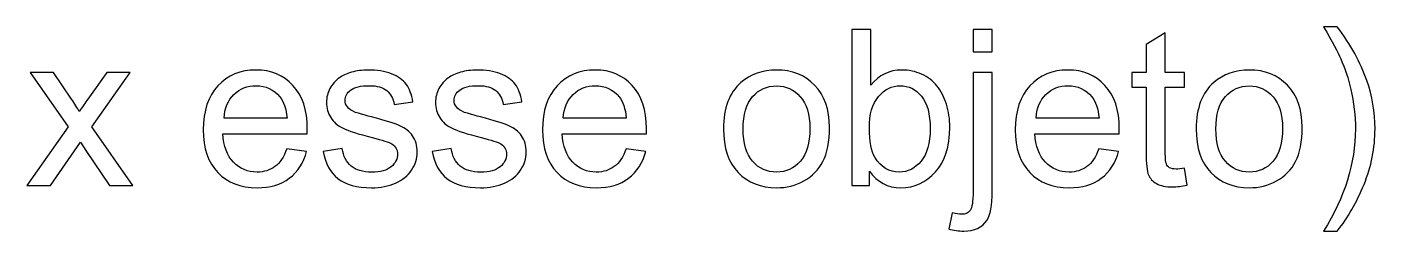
# Model space of a CAD drawing. Header units: millimetres. Extents: x -905 to 1142, y -1989 to -1170.
# Drawn here: x 722.5 to 1142.5, y -1356.4 to -1292.7 of the extents above; entities that cross this region are included whole.
import ezdxf

# ---------------------------------------------------------------- set-up
doc = ezdxf.new("R2010")
doc.units = ezdxf.units.MM
doc.header["$MEASUREMENT"] = 0
doc.layers.add('Camada 1', color=7, linetype='Continuous')

msp = doc.modelspace()

# ---------------------------------------------------------------- linework, layer by layer
at = {"layer": 'Camada 1', "color": 250}
for points, knots in [([(1130.7408, -1356.4471), (1130.7408, -1356.4471), (1126.4621, -1356.4471), (1126.4621, -1356.4471), (1126.4621, -1356.4471), (1133.0726, -1345.841), (1136.3778, -1335.2236), (1136.3778, -1324.5948), (1136.3778, -1324.5948), (1136.3778, -1320.4407), (1135.9024, -1316.3205), (1134.9515, -1312.2343), (1134.9515, -1312.2343), (1134.2045, -1308.9177), (1133.1518, -1305.737), (1131.8048, -1302.6808), (1131.8048, -1302.6808), (1130.9445, -1300.7), (1129.1561, -1297.3834), (1126.4621, -1292.7426), (1126.4621, -1292.7426), (1126.4621, -1292.7426), (1130.7408, -1292.7426), (1130.7408, -1292.7426), (1130.7408, -1292.7426), (1134.8836, -1298.289), (1137.9511, -1303.858), (1139.9433, -1309.4497), (1139.9433, -1309.4497), (1141.6412, -1314.2604), (1142.4901, -1319.2974), (1142.4901, -1324.5609), (1142.4901, -1324.5609), (1142.4901, -1330.5261), (1141.3469, -1336.2989), (1139.0604, -1341.868), (1139.0604, -1341.868), (1136.7853, -1347.437), (1134.0121, -1352.293), (1130.7408, -1356.4471)], [0, 0, 0, 0, 0.09090909, 0.09090909, 0.09090909, 0.09090909, 0.18181818, 0.18181818, 0.18181818, 0.18181818, 0.27272727, 0.27272727, 0.27272727, 0.27272727, 0.36363636, 0.36363636, 0.36363636, 0.36363636, 0.45454545, 0.45454545, 0.45454545, 0.45454545, 0.54545455, 0.54545455, 0.54545455, 0.54545455, 0.63636364, 0.63636364, 0.63636364, 0.63636364, 0.72727273, 0.72727273, 0.72727273, 0.72727273, 0.81818182, 0.81818182, 0.81818182, 0.81818182, 1, 1, 1, 1]), ([(985.0286, -1342.1849), (985.0286, -1342.1849), (979.4596, -1342.1849), (979.4596, -1342.1849), (979.4596, -1342.1849), (979.4596, -1342.1849), (979.4596, -1293.5575), (979.4596, -1293.5575), (979.4596, -1293.5575), (979.4596, -1293.5575), (985.4361, -1293.5575), (985.4361, -1293.5575), (985.4361, -1293.5575), (985.4361, -1293.5575), (985.4361, -1310.9099), (985.4361, -1310.9099), (985.4361, -1310.9099), (987.9603, -1307.7632), (991.175, -1306.1898), (995.0914, -1306.1898), (995.0914, -1306.1898), (997.2534, -1306.1898), (999.3135, -1306.6199), (1001.2491, -1307.4915), (1001.2491, -1307.4915), (1003.1847, -1308.3631), (1004.7694, -1309.5969), (1006.0258, -1311.1702), (1006.0258, -1311.1702), (1007.2709, -1312.7549), (1008.2557, -1314.6566), (1008.9575, -1316.8865), (1008.9575, -1316.8865), (1009.6706, -1319.105), (1010.0215, -1321.4934), (1010.0215, -1324.0289), (1010.0215, -1324.0289), (1010.0215, -1330.0507), (1008.5273, -1334.7142), (1005.5504, -1337.9968), (1005.5504, -1337.9968), (1002.5621, -1341.2907), (998.9852, -1342.932), (994.8085, -1342.932), (994.8085, -1342.932), (990.6543, -1342.932), (987.3944, -1341.2001), (985.0286, -1337.7478), (985.0286, -1337.7478), (985.0286, -1337.7478), (985.0286, -1342.1849), (985.0286, -1342.1849)], [0, 0, 0, 0, 0.07142857, 0.07142857, 0.07142857, 0.07142857, 0.14285714, 0.14285714, 0.14285714, 0.14285714, 0.21428571, 0.21428571, 0.21428571, 0.21428571, 0.28571429, 0.28571429, 0.28571429, 0.28571429, 0.35714286, 0.35714286, 0.35714286, 0.35714286, 0.42857143, 0.42857143, 0.42857143, 0.42857143, 0.5, 0.5, 0.5, 0.5, 0.57142857, 0.57142857, 0.57142857, 0.57142857, 0.64285714, 0.64285714, 0.64285714, 0.64285714, 0.71428571, 0.71428571, 0.71428571, 0.71428571, 0.78571429, 0.78571429, 0.78571429, 0.78571429, 0.85714286, 0.85714286, 0.85714286, 0.85714286, 1, 1, 1, 1]), ([(1017.2658, -1300.4849), (1017.2658, -1300.4849), (1017.2658, -1293.5575), (1017.2658, -1293.5575), (1017.2658, -1293.5575), (1017.2658, -1293.5575), (1023.2423, -1293.5575), (1023.2423, -1293.5575), (1023.2423, -1293.5575), (1023.2423, -1293.5575), (1023.2423, -1300.4849), (1023.2423, -1300.4849), (1023.2423, -1300.4849), (1023.2423, -1300.4849), (1017.2658, -1300.4849), (1017.2658, -1300.4849)], [0, 0, 0, 0, 0.2, 0.2, 0.2, 0.2, 0.4, 0.4, 0.4, 0.4, 0.6, 0.6, 0.6, 0.6, 1, 1, 1, 1]), ([(1083.1322, -1336.8535), (1083.1322, -1336.8535), (1083.9472, -1342.1283), (1083.9472, -1342.1283), (1083.9472, -1342.1283), (1082.272, -1342.4792), (1080.7665, -1342.6603), (1079.4535, -1342.6603), (1079.4535, -1342.6603), (1077.2915, -1342.6603), (1075.6163, -1342.3207), (1074.4164, -1341.6303), (1074.4164, -1341.6303), (1073.2279, -1340.9398), (1072.3903, -1340.0456), (1071.9036, -1338.925), (1071.9036, -1338.925), (1071.4168, -1337.8044), (1071.1791, -1335.45), (1071.1791, -1331.8618), (1071.1791, -1331.8618), (1071.1791, -1331.8618), (1071.1791, -1311.5551), (1071.1791, -1311.5551), (1071.1791, -1311.5551), (1071.1791, -1311.5551), (1066.7646, -1311.5551), (1066.7646, -1311.5551), (1066.7646, -1311.5551), (1066.7646, -1311.5551), (1066.7646, -1306.9369), (1066.7646, -1306.9369), (1066.7646, -1306.9369), (1066.7646, -1306.9369), (1071.1791, -1306.9369), (1071.1791, -1306.9369), (1071.1791, -1306.9369), (1071.1791, -1306.9369), (1071.1791, -1298.2211), (1071.1791, -1298.2211), (1071.1791, -1298.2211), (1071.1791, -1298.2211), (1077.1557, -1294.6329), (1077.1557, -1294.6329), (1077.1557, -1294.6329), (1077.1557, -1294.6329), (1077.1557, -1306.9369), (1077.1557, -1306.9369), (1077.1557, -1306.9369), (1077.1557, -1306.9369), (1083.1322, -1306.9369), (1083.1322, -1306.9369), (1083.1322, -1306.9369), (1083.1322, -1306.9369), (1083.1322, -1311.5551), (1083.1322, -1311.5551), (1083.1322, -1311.5551), (1083.1322, -1311.5551), (1077.1557, -1311.5551), (1077.1557, -1311.5551), (1077.1557, -1311.5551), (1077.1557, -1311.5551), (1077.1557, -1332.2014), (1077.1557, -1332.2014), (1077.1557, -1332.2014), (1077.1557, -1333.9106), (1077.2576, -1335.0085), (1077.4726, -1335.4952), (1077.4726, -1335.4952), (1077.6764, -1335.982), (1078.0159, -1336.3668), (1078.4914, -1336.6611), (1078.4914, -1336.6611), (1078.9668, -1336.9441), (1079.6459, -1337.0913), (1080.5288, -1337.0913), (1080.5288, -1337.0913), (1081.1853, -1337.0913), (1082.0569, -1337.012), (1083.1322, -1336.8535)], [0, 0, 0, 0, 0.04761905, 0.04761905, 0.04761905, 0.04761905, 0.0952381, 0.0952381, 0.0952381, 0.0952381, 0.14285714, 0.14285714, 0.14285714, 0.14285714, 0.19047619, 0.19047619, 0.19047619, 0.19047619, 0.23809524, 0.23809524, 0.23809524, 0.23809524, 0.28571429, 0.28571429, 0.28571429, 0.28571429, 0.33333333, 0.33333333, 0.33333333, 0.33333333, 0.38095238, 0.38095238, 0.38095238, 0.38095238, 0.42857143, 0.42857143, 0.42857143, 0.42857143, 0.47619048, 0.47619048, 0.47619048, 0.47619048, 0.52380952, 0.52380952, 0.52380952, 0.52380952, 0.57142857, 0.57142857, 0.57142857, 0.57142857, 0.61904762, 0.61904762, 0.61904762, 0.61904762, 0.66666667, 0.66666667, 0.66666667, 0.66666667, 0.71428571, 0.71428571, 0.71428571, 0.71428571, 0.76190476, 0.76190476, 0.76190476, 0.76190476, 0.80952381, 0.80952381, 0.80952381, 0.80952381, 0.85714286, 0.85714286, 0.85714286, 0.85714286, 0.9047619, 0.9047619, 0.9047619, 0.9047619, 1, 1, 1, 1]), ([(722.5247, -1342.1849), (722.5247, -1342.1849), (735.3946, -1323.927), (735.3946, -1323.927), (735.3946, -1323.927), (735.3946, -1323.927), (723.4755, -1306.9369), (723.4755, -1306.9369), (723.4755, -1306.9369), (723.4755, -1306.9369), (730.8217, -1306.9369), (730.8217, -1306.9369), (730.8217, -1306.9369), (730.8217, -1306.9369), (736.3907, -1315.2565), (736.3907, -1315.2565), (736.3907, -1315.2565), (737.4208, -1316.8185), (738.2358, -1318.0863), (738.813, -1319.0824), (738.813, -1319.0824), (739.8205, -1317.6675), (740.7147, -1316.3884), (741.5183, -1315.2452), (741.5183, -1315.2452), (741.5183, -1315.2452), (747.3817, -1306.9369), (747.3817, -1306.9369), (747.3817, -1306.9369), (747.3817, -1306.9369), (754.6826, -1306.9369), (754.6826, -1306.9369), (754.6826, -1306.9369), (754.6826, -1306.9369), (742.6955, -1323.927), (742.6955, -1323.927), (742.6955, -1323.927), (742.6955, -1323.927), (755.4636, -1342.1849), (755.4636, -1342.1849), (755.4636, -1342.1849), (755.4636, -1342.1849), (748.1967, -1342.1849), (748.1967, -1342.1849), (748.1967, -1342.1849), (748.1967, -1342.1849), (740.9071, -1331.3185), (740.9071, -1331.3185), (740.9071, -1331.3185), (740.9071, -1331.3185), (739.2432, -1328.7037), (739.2432, -1328.7037), (739.2432, -1328.7037), (739.2432, -1328.7037), (729.8256, -1342.1849), (729.8256, -1342.1849), (729.8256, -1342.1849), (729.8256, -1342.1849), (722.5247, -1342.1849), (722.5247, -1342.1849)], [0, 0, 0, 0, 0.0625, 0.0625, 0.0625, 0.0625, 0.125, 0.125, 0.125, 0.125, 0.1875, 0.1875, 0.1875, 0.1875, 0.25, 0.25, 0.25, 0.25, 0.3125, 0.3125, 0.3125, 0.3125, 0.375, 0.375, 0.375, 0.375, 0.4375, 0.4375, 0.4375, 0.4375, 0.5, 0.5, 0.5, 0.5, 0.5625, 0.5625, 0.5625, 0.5625, 0.625, 0.625, 0.625, 0.625, 0.6875, 0.6875, 0.6875, 0.6875, 0.75, 0.75, 0.75, 0.75, 0.8125, 0.8125, 0.8125, 0.8125, 0.875, 0.875, 0.875, 0.875, 1, 1, 1, 1]), ([(803.4684, -1330.7751), (803.4684, -1330.7751), (809.6487, -1331.5901), (809.6487, -1331.5901), (809.6487, -1331.5901), (808.6866, -1335.1783), (806.8868, -1337.9742), (804.2608, -1339.955), (804.2608, -1339.955), (801.6347, -1341.9359), (798.2842, -1342.932), (794.198, -1342.932), (794.198, -1342.932), (789.0591, -1342.932), (784.9841, -1341.3473), (781.9732, -1338.1779), (781.9732, -1338.1779), (778.9623, -1335.0198), (777.4569, -1330.5714), (777.4569, -1324.8552), (777.4569, -1324.8552), (777.4569, -1318.9465), (778.9736, -1314.3509), (782.0185, -1311.091), (782.0185, -1311.091), (785.0634, -1307.8198), (789.0138, -1306.1898), (793.8697, -1306.1898), (793.8697, -1306.1898), (798.5672, -1306.1898), (802.4044, -1307.7858), (805.3814, -1310.9891), (805.3814, -1310.9891), (808.3583, -1314.1925), (809.8525, -1318.6975), (809.8525, -1324.5043), (809.8525, -1324.5043), (809.8525, -1324.8552), (809.8411, -1325.3872), (809.8185, -1326.089), (809.8185, -1326.089), (809.8185, -1326.089), (783.5692, -1326.089), (783.5692, -1326.089), (783.5692, -1326.089), (783.7956, -1329.9488), (784.8823, -1332.9145), (786.8518, -1334.9632), (786.8518, -1334.9632), (788.81, -1337.012), (791.2663, -1338.0421), (794.198, -1338.0421), (794.198, -1338.0421), (796.3826, -1338.0421), (798.2503, -1337.4648), (799.7897, -1336.3102), (799.7897, -1336.3102), (801.3404, -1335.1557), (802.5629, -1333.3106), (803.4684, -1330.7751)], [0, 0, 0, 0, 0.0625, 0.0625, 0.0625, 0.0625, 0.125, 0.125, 0.125, 0.125, 0.1875, 0.1875, 0.1875, 0.1875, 0.25, 0.25, 0.25, 0.25, 0.3125, 0.3125, 0.3125, 0.3125, 0.375, 0.375, 0.375, 0.375, 0.4375, 0.4375, 0.4375, 0.4375, 0.5, 0.5, 0.5, 0.5, 0.5625, 0.5625, 0.5625, 0.5625, 0.625, 0.625, 0.625, 0.625, 0.6875, 0.6875, 0.6875, 0.6875, 0.75, 0.75, 0.75, 0.75, 0.8125, 0.8125, 0.8125, 0.8125, 0.875, 0.875, 0.875, 0.875, 1, 1, 1, 1]), ([(814.8216, -1331.658), (814.8216, -1331.658), (820.7302, -1330.7072), (820.7302, -1330.7072), (820.7302, -1330.7072), (821.0585, -1333.0729), (821.9866, -1334.884), (823.5034, -1336.1518), (823.5034, -1336.1518), (825.0202, -1337.4082), (827.1482, -1338.0421), (829.8648, -1338.0421), (829.8648, -1338.0421), (832.6154, -1338.0421), (834.6528, -1337.4874), (835.9885, -1336.3668), (835.9885, -1336.3668), (837.3129, -1335.2575), (837.9807, -1333.9445), (837.9807, -1332.4391), (837.9807, -1332.4391), (837.9807, -1331.0921), (837.3808, -1330.0281), (836.1923, -1329.2584), (836.1923, -1329.2584), (835.3546, -1328.7264), (833.3172, -1328.0585), (830.0799, -1327.2322), (830.0799, -1327.2322), (825.7107, -1326.1343), (822.6884, -1325.1834), (820.9905, -1324.3798), (820.9905, -1324.3798), (819.304, -1323.5648), (818.0249, -1322.4555), (817.1533, -1321.0293), (817.1533, -1321.0293), (816.2818, -1319.6144), (815.8403, -1318.041), (815.8403, -1316.3205), (815.8403, -1316.3205), (815.8403, -1314.7471), (816.2025, -1313.2983), (816.9156, -1311.9626), (816.9156, -1311.9626), (817.6401, -1310.6269), (818.6135, -1309.5176), (819.8473, -1308.6347), (819.8473, -1308.6347), (820.7755, -1307.9556), (822.0432, -1307.3783), (823.6392, -1306.9029), (823.6392, -1306.9029), (825.2466, -1306.4275), (826.9558, -1306.1898), (828.7895, -1306.1898), (828.7895, -1306.1898), (831.5514, -1306.1898), (833.9737, -1306.586), (836.0564, -1307.3896), (836.0564, -1307.3896), (838.1505, -1308.182), (839.6899, -1309.2686), (840.686, -1310.6269), (840.686, -1310.6269), (841.6708, -1311.9965), (842.3612, -1313.8189), (842.7348, -1316.1054), (842.7348, -1316.1054), (842.7348, -1316.1054), (836.894, -1316.9204), (836.894, -1316.9204), (836.894, -1316.9204), (836.6337, -1315.0867), (835.864, -1313.6492), (834.5962, -1312.6191), (834.5962, -1312.6191), (833.3285, -1311.5891), (831.5401, -1311.0797), (829.2196, -1311.0797), (829.2196, -1311.0797), (826.4917, -1311.0797), (824.5335, -1311.5325), (823.3676, -1312.438), (823.3676, -1312.438), (822.2017, -1313.3435), (821.6131, -1314.4075), (821.6131, -1315.6187), (821.6131, -1315.6187), (821.6131, -1316.3884), (821.8508, -1317.0902), (822.3375, -1317.7128), (822.3375, -1317.7128), (822.8243, -1318.3466), (823.5826, -1318.8786), (824.624, -1319.2974), (824.624, -1319.2974), (825.2239, -1319.5238), (826.9671, -1320.0332), (829.8875, -1320.8255), (829.8875, -1320.8255), (834.0982, -1321.9461), (837.0412, -1322.8743), (838.7164, -1323.5874), (838.7164, -1323.5874), (840.3917, -1324.3005), (841.7047, -1325.3532), (842.6555, -1326.7115), (842.6555, -1326.7115), (843.6177, -1328.0812), (844.0931, -1329.779), (844.0931, -1331.8165), (844.0931, -1331.8165), (844.0931, -1333.7974), (843.5158, -1335.665), (842.3499, -1337.4195), (842.3499, -1337.4195), (841.184, -1339.174), (839.5088, -1340.5323), (837.3242, -1341.4944), (837.3242, -1341.4944), (835.1282, -1342.4566), (832.6493, -1342.932), (829.8875, -1342.932), (829.8875, -1342.932), (825.3145, -1342.932), (821.8169, -1341.9812), (819.4172, -1340.0908), (819.4172, -1340.0908), (817.0175, -1338.1892), (815.4894, -1335.3821), (814.8216, -1331.658)], [0, 0, 0, 0, 0.02941176, 0.02941176, 0.02941176, 0.02941176, 0.05882353, 0.05882353, 0.05882353, 0.05882353, 0.08823529, 0.08823529, 0.08823529, 0.08823529, 0.11764706, 0.11764706, 0.11764706, 0.11764706, 0.14705882, 0.14705882, 0.14705882, 0.14705882, 0.17647059, 0.17647059, 0.17647059, 0.17647059, 0.20588235, 0.20588235, 0.20588235, 0.20588235, 0.23529412, 0.23529412, 0.23529412, 0.23529412, 0.26470588, 0.26470588, 0.26470588, 0.26470588, 0.29411765, 0.29411765, 0.29411765, 0.29411765, 0.32352941, 0.32352941, 0.32352941, 0.32352941, 0.35294118, 0.35294118, 0.35294118, 0.35294118, 0.38235294, 0.38235294, 0.38235294, 0.38235294, 0.41176471, 0.41176471, 0.41176471, 0.41176471, 0.44117647, 0.44117647, 0.44117647, 0.44117647, 0.47058824, 0.47058824, 0.47058824, 0.47058824, 0.5, 0.5, 0.5, 0.5, 0.52941176, 0.52941176, 0.52941176, 0.52941176, 0.55882353, 0.55882353, 0.55882353, 0.55882353, 0.58823529, 0.58823529, 0.58823529, 0.58823529, 0.61764706, 0.61764706, 0.61764706, 0.61764706, 0.64705882, 0.64705882, 0.64705882, 0.64705882, 0.67647059, 0.67647059, 0.67647059, 0.67647059, 0.70588235, 0.70588235, 0.70588235, 0.70588235, 0.73529412, 0.73529412, 0.73529412, 0.73529412, 0.76470588, 0.76470588, 0.76470588, 0.76470588, 0.79411765, 0.79411765, 0.79411765, 0.79411765, 0.82352941, 0.82352941, 0.82352941, 0.82352941, 0.85294118, 0.85294118, 0.85294118, 0.85294118, 0.88235294, 0.88235294, 0.88235294, 0.88235294, 0.91176471, 0.91176471, 0.91176471, 0.91176471, 0.94117647, 0.94117647, 0.94117647, 0.94117647, 1, 1, 1, 1]), ([(848.7793, -1331.658), (848.7793, -1331.658), (854.6879, -1330.7072), (854.6879, -1330.7072), (854.6879, -1330.7072), (855.0162, -1333.0729), (855.9443, -1334.884), (857.4611, -1336.1518), (857.4611, -1336.1518), (858.9779, -1337.4082), (861.1059, -1338.0421), (863.8225, -1338.0421), (863.8225, -1338.0421), (866.5731, -1338.0421), (868.6105, -1337.4874), (869.9462, -1336.3668), (869.9462, -1336.3668), (871.2706, -1335.2575), (871.9384, -1333.9445), (871.9384, -1332.4391), (871.9384, -1332.4391), (871.9384, -1331.0921), (871.3385, -1330.0281), (870.15, -1329.2584), (870.15, -1329.2584), (869.3123, -1328.7264), (867.2749, -1328.0585), (864.0376, -1327.2322), (864.0376, -1327.2322), (859.6684, -1326.1343), (856.6461, -1325.1834), (854.9482, -1324.3798), (854.9482, -1324.3798), (853.2617, -1323.5648), (851.9826, -1322.4555), (851.111, -1321.0293), (851.111, -1321.0293), (850.2395, -1319.6144), (849.798, -1318.041), (849.798, -1316.3205), (849.798, -1316.3205), (849.798, -1314.7471), (850.1602, -1313.2983), (850.8733, -1311.9626), (850.8733, -1311.9626), (851.5978, -1310.6269), (852.5712, -1309.5176), (853.805, -1308.6347), (853.805, -1308.6347), (854.7332, -1307.9556), (856.0009, -1307.3783), (857.5969, -1306.9029), (857.5969, -1306.9029), (859.2043, -1306.4275), (860.9135, -1306.1898), (862.7472, -1306.1898), (862.7472, -1306.1898), (865.5091, -1306.1898), (867.9314, -1306.586), (870.0141, -1307.3896), (870.0141, -1307.3896), (872.1082, -1308.182), (873.6476, -1309.2686), (874.6437, -1310.6269), (874.6437, -1310.6269), (875.6285, -1311.9965), (876.3189, -1313.8189), (876.6925, -1316.1054), (876.6925, -1316.1054), (876.6925, -1316.1054), (870.8517, -1316.9204), (870.8517, -1316.9204), (870.8517, -1316.9204), (870.5914, -1315.0867), (869.8217, -1313.6492), (868.5539, -1312.6191), (868.5539, -1312.6191), (867.2862, -1311.5891), (865.4978, -1311.0797), (863.1773, -1311.0797), (863.1773, -1311.0797), (860.4494, -1311.0797), (858.4912, -1311.5325), (857.3253, -1312.438), (857.3253, -1312.438), (856.1594, -1313.3435), (855.5708, -1314.4075), (855.5708, -1315.6187), (855.5708, -1315.6187), (855.5708, -1316.3884), (855.8085, -1317.0902), (856.2952, -1317.7128), (856.2952, -1317.7128), (856.782, -1318.3466), (857.5403, -1318.8786), (858.5817, -1319.2974), (858.5817, -1319.2974), (859.1816, -1319.5238), (860.9248, -1320.0332), (863.8452, -1320.8255), (863.8452, -1320.8255), (868.0559, -1321.9461), (870.9989, -1322.8743), (872.6741, -1323.5874), (872.6741, -1323.5874), (874.3494, -1324.3005), (875.6624, -1325.3532), (876.6132, -1326.7115), (876.6132, -1326.7115), (877.5754, -1328.0812), (878.0508, -1329.779), (878.0508, -1331.8165), (878.0508, -1331.8165), (878.0508, -1333.7974), (877.4735, -1335.665), (876.3076, -1337.4195), (876.3076, -1337.4195), (875.1417, -1339.174), (873.4665, -1340.5323), (871.2819, -1341.4944), (871.2819, -1341.4944), (869.0859, -1342.4566), (866.607, -1342.932), (863.8452, -1342.932), (863.8452, -1342.932), (859.2722, -1342.932), (855.7746, -1341.9812), (853.3749, -1340.0908), (853.3749, -1340.0908), (850.9752, -1338.1892), (849.4471, -1335.3821), (848.7793, -1331.658)], [0, 0, 0, 0, 0.02941176, 0.02941176, 0.02941176, 0.02941176, 0.05882353, 0.05882353, 0.05882353, 0.05882353, 0.08823529, 0.08823529, 0.08823529, 0.08823529, 0.11764706, 0.11764706, 0.11764706, 0.11764706, 0.14705882, 0.14705882, 0.14705882, 0.14705882, 0.17647059, 0.17647059, 0.17647059, 0.17647059, 0.20588235, 0.20588235, 0.20588235, 0.20588235, 0.23529412, 0.23529412, 0.23529412, 0.23529412, 0.26470588, 0.26470588, 0.26470588, 0.26470588, 0.29411765, 0.29411765, 0.29411765, 0.29411765, 0.32352941, 0.32352941, 0.32352941, 0.32352941, 0.35294118, 0.35294118, 0.35294118, 0.35294118, 0.38235294, 0.38235294, 0.38235294, 0.38235294, 0.41176471, 0.41176471, 0.41176471, 0.41176471, 0.44117647, 0.44117647, 0.44117647, 0.44117647, 0.47058824, 0.47058824, 0.47058824, 0.47058824, 0.5, 0.5, 0.5, 0.5, 0.52941176, 0.52941176, 0.52941176, 0.52941176, 0.55882353, 0.55882353, 0.55882353, 0.55882353, 0.58823529, 0.58823529, 0.58823529, 0.58823529, 0.61764706, 0.61764706, 0.61764706, 0.61764706, 0.64705882, 0.64705882, 0.64705882, 0.64705882, 0.67647059, 0.67647059, 0.67647059, 0.67647059, 0.70588235, 0.70588235, 0.70588235, 0.70588235, 0.73529412, 0.73529412, 0.73529412, 0.73529412, 0.76470588, 0.76470588, 0.76470588, 0.76470588, 0.79411765, 0.79411765, 0.79411765, 0.79411765, 0.82352941, 0.82352941, 0.82352941, 0.82352941, 0.85294118, 0.85294118, 0.85294118, 0.85294118, 0.88235294, 0.88235294, 0.88235294, 0.88235294, 0.91176471, 0.91176471, 0.91176471, 0.91176471, 0.94117647, 0.94117647, 0.94117647, 0.94117647, 1, 1, 1, 1]), ([(909.156, -1330.7751), (909.156, -1330.7751), (915.3363, -1331.5901), (915.3363, -1331.5901), (915.3363, -1331.5901), (914.3742, -1335.1783), (912.5744, -1337.9742), (909.9484, -1339.955), (909.9484, -1339.955), (907.3223, -1341.9359), (903.9718, -1342.932), (899.8856, -1342.932), (899.8856, -1342.932), (894.7467, -1342.932), (890.6717, -1341.3473), (887.6608, -1338.1779), (887.6608, -1338.1779), (884.6499, -1335.0198), (883.1445, -1330.5714), (883.1445, -1324.8552), (883.1445, -1324.8552), (883.1445, -1318.9465), (884.6612, -1314.3509), (887.7061, -1311.091), (887.7061, -1311.091), (890.751, -1307.8198), (894.7014, -1306.1898), (899.5573, -1306.1898), (899.5573, -1306.1898), (904.2548, -1306.1898), (908.092, -1307.7858), (911.069, -1310.9891), (911.069, -1310.9891), (914.0459, -1314.1925), (915.5401, -1318.6975), (915.5401, -1324.5043), (915.5401, -1324.5043), (915.5401, -1324.8552), (915.5287, -1325.3872), (915.5061, -1326.089), (915.5061, -1326.089), (915.5061, -1326.089), (889.2568, -1326.089), (889.2568, -1326.089), (889.2568, -1326.089), (889.4832, -1329.9488), (890.5699, -1332.9145), (892.5394, -1334.9632), (892.5394, -1334.9632), (894.4976, -1337.012), (896.9539, -1338.0421), (899.8856, -1338.0421), (899.8856, -1338.0421), (902.0702, -1338.0421), (903.9379, -1337.4648), (905.4773, -1336.3102), (905.4773, -1336.3102), (907.028, -1335.1557), (908.2505, -1333.3106), (909.156, -1330.7751)], [0, 0, 0, 0, 0.0625, 0.0625, 0.0625, 0.0625, 0.125, 0.125, 0.125, 0.125, 0.1875, 0.1875, 0.1875, 0.1875, 0.25, 0.25, 0.25, 0.25, 0.3125, 0.3125, 0.3125, 0.3125, 0.375, 0.375, 0.375, 0.375, 0.4375, 0.4375, 0.4375, 0.4375, 0.5, 0.5, 0.5, 0.5, 0.5625, 0.5625, 0.5625, 0.5625, 0.625, 0.625, 0.625, 0.625, 0.6875, 0.6875, 0.6875, 0.6875, 0.75, 0.75, 0.75, 0.75, 0.8125, 0.8125, 0.8125, 0.8125, 0.875, 0.875, 0.875, 0.875, 1, 1, 1, 1]), ([(939.5141, -1324.5609), (939.5141, -1318.0523), (941.3252, -1313.2303), (944.9586, -1310.0949), (944.9586, -1310.0949), (947.9809, -1307.4915), (951.6823, -1306.1898), (956.0402, -1306.1898), (956.0402, -1306.1898), (960.8735, -1306.1898), (964.8352, -1307.7745), (967.914, -1310.9439), (967.914, -1310.9439), (970.9815, -1314.1019), (972.5209, -1318.4825), (972.5209, -1324.0628), (972.5209, -1324.0628), (972.5209, -1328.5905), (971.8418, -1332.1448), (970.4835, -1334.7369), (970.4835, -1334.7369), (969.1252, -1337.329), (967.1443, -1339.3438), (964.5409, -1340.7813), (964.5409, -1340.7813), (961.9488, -1342.2189), (959.1077, -1342.932), (956.0402, -1342.932), (956.0402, -1342.932), (951.105, -1342.932), (947.1206, -1341.3586), (944.0757, -1338.2005), (944.0757, -1338.2005), (941.0309, -1335.0425), (939.5141, -1330.4921), (939.5141, -1324.5609)], [0, 0, 0, 0, 0.1, 0.1, 0.1, 0.1, 0.2, 0.2, 0.2, 0.2, 0.3, 0.3, 0.3, 0.3, 0.4, 0.4, 0.4, 0.4, 0.5, 0.5, 0.5, 0.5, 0.6, 0.6, 0.6, 0.6, 0.7, 0.7, 0.7, 0.7, 0.8, 0.8, 0.8, 0.8, 1, 1, 1, 1]), ([(1009.7045, -1355.8132), (1009.7045, -1355.8132), (1010.8025, -1350.7535), (1010.8025, -1350.7535), (1010.8025, -1350.7535), (1012.0023, -1351.0592), (1012.9418, -1351.2176), (1013.6323, -1351.2176), (1013.6323, -1351.2176), (1014.8548, -1351.2176), (1015.7603, -1350.8101), (1016.3602, -1350.0065), (1016.3602, -1350.0065), (1016.9601, -1349.2028), (1017.2658, -1347.1767), (1017.2658, -1343.9507), (1017.2658, -1343.9507), (1017.2658, -1343.9507), (1017.2658, -1306.9369), (1017.2658, -1306.9369), (1017.2658, -1306.9369), (1017.2658, -1306.9369), (1023.2423, -1306.9369), (1023.2423, -1306.9369), (1023.2423, -1306.9369), (1023.2423, -1306.9369), (1023.2423, -1344.0752), (1023.2423, -1344.0752), (1023.2423, -1344.0752), (1023.2423, -1348.4105), (1022.6763, -1351.4327), (1021.5444, -1353.1306), (1021.5444, -1353.1306), (1020.1069, -1355.3378), (1017.7185, -1356.4471), (1014.3794, -1356.4471), (1014.3794, -1356.4471), (1012.7607, -1356.4471), (1011.21, -1356.232), (1009.7045, -1355.8132)], [0, 0, 0, 0, 0.09090909, 0.09090909, 0.09090909, 0.09090909, 0.18181818, 0.18181818, 0.18181818, 0.18181818, 0.27272727, 0.27272727, 0.27272727, 0.27272727, 0.36363636, 0.36363636, 0.36363636, 0.36363636, 0.45454545, 0.45454545, 0.45454545, 0.45454545, 0.54545455, 0.54545455, 0.54545455, 0.54545455, 0.63636364, 0.63636364, 0.63636364, 0.63636364, 0.72727273, 0.72727273, 0.72727273, 0.72727273, 0.81818182, 0.81818182, 0.81818182, 0.81818182, 1, 1, 1, 1]), ([(1056.4302, -1330.7751), (1056.4302, -1330.7751), (1062.6105, -1331.5901), (1062.6105, -1331.5901), (1062.6105, -1331.5901), (1061.6484, -1335.1783), (1059.8486, -1337.9742), (1057.2226, -1339.955), (1057.2226, -1339.955), (1054.5965, -1341.9359), (1051.246, -1342.932), (1047.1598, -1342.932), (1047.1598, -1342.932), (1042.0209, -1342.932), (1037.9459, -1341.3473), (1034.935, -1338.1779), (1034.935, -1338.1779), (1031.9241, -1335.0198), (1030.4187, -1330.5714), (1030.4187, -1324.8552), (1030.4187, -1324.8552), (1030.4187, -1318.9465), (1031.9354, -1314.3509), (1034.9803, -1311.091), (1034.9803, -1311.091), (1038.0252, -1307.8198), (1041.9756, -1306.1898), (1046.8315, -1306.1898), (1046.8315, -1306.1898), (1051.529, -1306.1898), (1055.3662, -1307.7858), (1058.3432, -1310.9891), (1058.3432, -1310.9891), (1061.3201, -1314.1925), (1062.8143, -1318.6975), (1062.8143, -1324.5043), (1062.8143, -1324.5043), (1062.8143, -1324.8552), (1062.8029, -1325.3872), (1062.7803, -1326.089), (1062.7803, -1326.089), (1062.7803, -1326.089), (1036.531, -1326.089), (1036.531, -1326.089), (1036.531, -1326.089), (1036.7574, -1329.9488), (1037.8441, -1332.9145), (1039.8136, -1334.9632), (1039.8136, -1334.9632), (1041.7718, -1337.012), (1044.2281, -1338.0421), (1047.1598, -1338.0421), (1047.1598, -1338.0421), (1049.3444, -1338.0421), (1051.2121, -1337.4648), (1052.7515, -1336.3102), (1052.7515, -1336.3102), (1054.3022, -1335.1557), (1055.5247, -1333.3106), (1056.4302, -1330.7751)], [0, 0, 0, 0, 0.0625, 0.0625, 0.0625, 0.0625, 0.125, 0.125, 0.125, 0.125, 0.1875, 0.1875, 0.1875, 0.1875, 0.25, 0.25, 0.25, 0.25, 0.3125, 0.3125, 0.3125, 0.3125, 0.375, 0.375, 0.375, 0.375, 0.4375, 0.4375, 0.4375, 0.4375, 0.5, 0.5, 0.5, 0.5, 0.5625, 0.5625, 0.5625, 0.5625, 0.625, 0.625, 0.625, 0.625, 0.6875, 0.6875, 0.6875, 0.6875, 0.75, 0.75, 0.75, 0.75, 0.8125, 0.8125, 0.8125, 0.8125, 0.875, 0.875, 0.875, 0.875, 1, 1, 1, 1]), ([(1086.7883, -1324.5609), (1086.7883, -1318.0523), (1088.5994, -1313.2303), (1092.2328, -1310.0949), (1092.2328, -1310.0949), (1095.2551, -1307.4915), (1098.9565, -1306.1898), (1103.3144, -1306.1898), (1103.3144, -1306.1898), (1108.1477, -1306.1898), (1112.1094, -1307.7745), (1115.1882, -1310.9439), (1115.1882, -1310.9439), (1118.2557, -1314.1019), (1119.7951, -1318.4825), (1119.7951, -1324.0628), (1119.7951, -1324.0628), (1119.7951, -1328.5905), (1119.116, -1332.1448), (1117.7577, -1334.7369), (1117.7577, -1334.7369), (1116.3994, -1337.329), (1114.4185, -1339.3438), (1111.8151, -1340.7813), (1111.8151, -1340.7813), (1109.223, -1342.2189), (1106.3819, -1342.932), (1103.3144, -1342.932), (1103.3144, -1342.932), (1098.3792, -1342.932), (1094.3948, -1341.3586), (1091.3499, -1338.2005), (1091.3499, -1338.2005), (1088.3051, -1335.0425), (1086.7883, -1330.4921), (1086.7883, -1324.5609)], [0, 0, 0, 0, 0.1, 0.1, 0.1, 0.1, 0.2, 0.2, 0.2, 0.2, 0.3, 0.3, 0.3, 0.3, 0.4, 0.4, 0.4, 0.4, 0.5, 0.5, 0.5, 0.5, 0.6, 0.6, 0.6, 0.6, 0.7, 0.7, 0.7, 0.7, 0.8, 0.8, 0.8, 0.8, 1, 1, 1, 1]), ([(783.9088, -1321.1991), (783.9088, -1321.1991), (803.5363, -1321.1991), (803.5363, -1321.1991), (803.5363, -1321.1991), (803.276, -1318.2334), (802.5176, -1316.0149), (801.2838, -1314.5321), (801.2838, -1314.5321), (799.3935, -1312.2343), (796.9259, -1311.0797), (793.9037, -1311.0797), (793.9037, -1311.0797), (791.1644, -1311.0797), (788.8666, -1311.9965), (786.999, -1313.8303), (786.999, -1313.8303), (785.1426, -1315.664), (784.1126, -1318.1202), (783.9088, -1321.1991)], [0, 0, 0, 0, 0.16666667, 0.16666667, 0.16666667, 0.16666667, 0.33333333, 0.33333333, 0.33333333, 0.33333333, 0.5, 0.5, 0.5, 0.5, 0.66666667, 0.66666667, 0.66666667, 0.66666667, 1, 1, 1, 1]), ([(889.5964, -1321.1991), (889.5964, -1321.1991), (909.2239, -1321.1991), (909.2239, -1321.1991), (909.2239, -1321.1991), (908.9636, -1318.2334), (908.2052, -1316.0149), (906.9714, -1314.5321), (906.9714, -1314.5321), (905.0811, -1312.2343), (902.6135, -1311.0797), (899.5913, -1311.0797), (899.5913, -1311.0797), (896.852, -1311.0797), (894.5542, -1311.9965), (892.6866, -1313.8303), (892.6866, -1313.8303), (890.8302, -1315.664), (889.8002, -1318.1202), (889.5964, -1321.1991)], [0, 0, 0, 0, 0.16666667, 0.16666667, 0.16666667, 0.16666667, 0.33333333, 0.33333333, 0.33333333, 0.33333333, 0.5, 0.5, 0.5, 0.5, 0.66666667, 0.66666667, 0.66666667, 0.66666667, 1, 1, 1, 1]), ([(945.6265, -1324.5722), (945.6265, -1329.0772), (946.6113, -1332.4504), (948.5808, -1334.6803), (948.5808, -1334.6803), (950.5617, -1336.9215), (953.0406, -1338.0421), (956.0402, -1338.0421), (956.0402, -1338.0421), (959.0058, -1338.0421), (961.4734, -1336.9215), (963.4542, -1334.6689), (963.4542, -1334.6689), (965.4238, -1332.4164), (966.4086, -1328.9867), (966.4086, -1324.3798), (966.4086, -1324.3798), (966.4086, -1320.0332), (965.4125, -1316.7393), (963.4316, -1314.5094), (963.4316, -1314.5094), (961.4507, -1312.2682), (958.9832, -1311.1476), (956.0402, -1311.1476), (956.0402, -1311.1476), (953.0406, -1311.1476), (950.5617, -1312.2569), (948.5808, -1314.4868), (948.5808, -1314.4868), (946.6113, -1316.7167), (945.6265, -1320.0785), (945.6265, -1324.5722)], [0, 0, 0, 0, 0.11111111, 0.11111111, 0.11111111, 0.11111111, 0.22222222, 0.22222222, 0.22222222, 0.22222222, 0.33333333, 0.33333333, 0.33333333, 0.33333333, 0.44444444, 0.44444444, 0.44444444, 0.44444444, 0.55555556, 0.55555556, 0.55555556, 0.55555556, 0.66666667, 0.66666667, 0.66666667, 0.66666667, 0.77777778, 0.77777778, 0.77777778, 0.77777778, 1, 1, 1, 1]), ([(984.9607, -1324.3005), (984.9607, -1328.5113), (985.538, -1331.5562), (986.6813, -1333.4351), (986.6813, -1333.4351), (988.5602, -1336.5027), (991.0957, -1338.0421), (994.2991, -1338.0421), (994.2991, -1338.0421), (996.9138, -1338.0421), (999.1664, -1336.9101), (1001.0567, -1334.6463), (1001.0567, -1334.6463), (1002.9583, -1332.3825), (1003.9091, -1329.0093), (1003.9091, -1324.5269), (1003.9091, -1324.5269), (1003.9091, -1319.9313), (1003.0036, -1316.5469), (1001.1812, -1314.3623), (1001.1812, -1314.3623), (999.3588, -1312.1777), (997.1515, -1311.0797), (994.5707, -1311.0797), (994.5707, -1311.0797), (991.956, -1311.0797), (989.7035, -1312.2116), (987.8132, -1314.4755), (987.8132, -1314.4755), (985.9115, -1316.7393), (984.9607, -1320.0106), (984.9607, -1324.3005)], [0, 0, 0, 0, 0.11111111, 0.11111111, 0.11111111, 0.11111111, 0.22222222, 0.22222222, 0.22222222, 0.22222222, 0.33333333, 0.33333333, 0.33333333, 0.33333333, 0.44444444, 0.44444444, 0.44444444, 0.44444444, 0.55555556, 0.55555556, 0.55555556, 0.55555556, 0.66666667, 0.66666667, 0.66666667, 0.66666667, 0.77777778, 0.77777778, 0.77777778, 0.77777778, 1, 1, 1, 1]), ([(1036.8706, -1321.1991), (1036.8706, -1321.1991), (1056.4981, -1321.1991), (1056.4981, -1321.1991), (1056.4981, -1321.1991), (1056.2378, -1318.2334), (1055.4794, -1316.0149), (1054.2456, -1314.5321), (1054.2456, -1314.5321), (1052.3553, -1312.2343), (1049.8877, -1311.0797), (1046.8655, -1311.0797), (1046.8655, -1311.0797), (1044.1262, -1311.0797), (1041.8284, -1311.9965), (1039.9608, -1313.8303), (1039.9608, -1313.8303), (1038.1044, -1315.664), (1037.0744, -1318.1202), (1036.8706, -1321.1991)], [0, 0, 0, 0, 0.16666667, 0.16666667, 0.16666667, 0.16666667, 0.33333333, 0.33333333, 0.33333333, 0.33333333, 0.5, 0.5, 0.5, 0.5, 0.66666667, 0.66666667, 0.66666667, 0.66666667, 1, 1, 1, 1]), ([(1092.9007, -1324.5722), (1092.9007, -1329.0772), (1093.8855, -1332.4504), (1095.855, -1334.6803), (1095.855, -1334.6803), (1097.8359, -1336.9215), (1100.3148, -1338.0421), (1103.3144, -1338.0421), (1103.3144, -1338.0421), (1106.28, -1338.0421), (1108.7476, -1336.9215), (1110.7284, -1334.6689), (1110.7284, -1334.6689), (1112.698, -1332.4164), (1113.6828, -1328.9867), (1113.6828, -1324.3798), (1113.6828, -1324.3798), (1113.6828, -1320.0332), (1112.6867, -1316.7393), (1110.7058, -1314.5094), (1110.7058, -1314.5094), (1108.7249, -1312.2682), (1106.2574, -1311.1476), (1103.3144, -1311.1476), (1103.3144, -1311.1476), (1100.3148, -1311.1476), (1097.8359, -1312.2569), (1095.855, -1314.4868), (1095.855, -1314.4868), (1093.8855, -1316.7167), (1092.9007, -1320.0785), (1092.9007, -1324.5722)], [0, 0, 0, 0, 0.11111111, 0.11111111, 0.11111111, 0.11111111, 0.22222222, 0.22222222, 0.22222222, 0.22222222, 0.33333333, 0.33333333, 0.33333333, 0.33333333, 0.44444444, 0.44444444, 0.44444444, 0.44444444, 0.55555556, 0.55555556, 0.55555556, 0.55555556, 0.66666667, 0.66666667, 0.66666667, 0.66666667, 0.77777778, 0.77777778, 0.77777778, 0.77777778, 1, 1, 1, 1])]:
    msp.add_open_spline(points, degree=3, knots=knots, dxfattribs=at)

doc.saveas('drawing.dxf')
